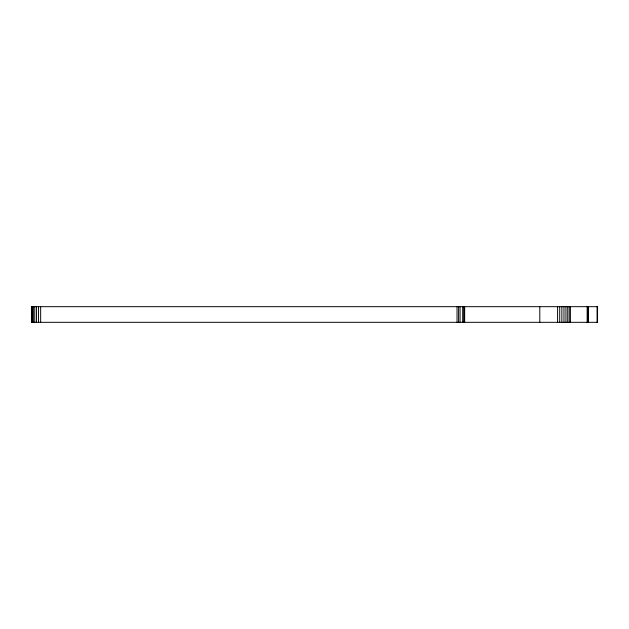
<?xml version="1.0" encoding="UTF-8"?>
<svg xmlns="http://www.w3.org/2000/svg" width="629" height="629" viewBox="0 0 629 629"><rect width="100%" height="100%" fill="white"/><g stroke="black" fill="none" stroke-linecap="round" stroke-linejoin="round"><path stroke-width="0.94" d="M597.078 306.677L597.078 322.323M588.123 306.677L588.123 322.323M587.942 306.677L587.942 322.323M587.832 306.677L587.832 322.323M587.148 306.677L587.148 322.323M570.409 306.677L570.409 322.323M569.237 306.677L569.237 322.323M567.728 306.677L567.728 322.323M565.943 306.677L565.943 322.323M563.961 306.677L563.961 322.323M561.862 306.677L561.862 322.323M559.716 306.677L559.716 322.323M557.593 306.677L557.593 322.323M539.8 306.677L539.8 322.323M464.666 306.677L464.666 322.323M463.77 306.677L463.77 322.323M462.692 306.677L462.692 322.323M460.074 306.677L460.074 322.323M458.596 306.677L458.596 322.323M457.031 306.677L457.031 322.323M40.657 306.677L40.657 322.323M38.487 306.677L38.487 322.323M36.506 306.677L36.506 322.323M34.776 306.677L34.776 322.323M33.353 306.677L33.353 322.323M32.283 306.677L32.283 322.323M31.702 306.677L31.702 322.323M31.631 306.677L31.631 322.323M597.55 306.677L31.45 306.677L31.45 322.323L597.55 322.323L597.55 306.677"/></g></svg>
